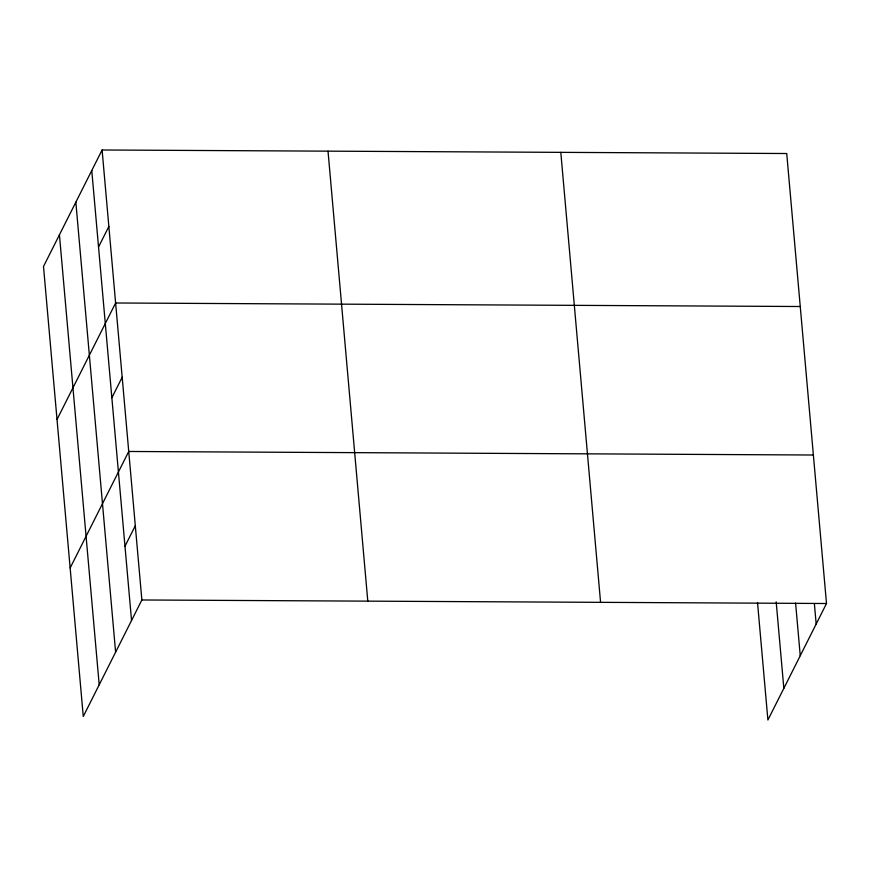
<?xml version="1.0" encoding="UTF-8"?>
<svg xmlns="http://www.w3.org/2000/svg" width="870" height="870" viewBox="0 0 870 870"><rect width="100%" height="100%" fill="white"/><g stroke="black" fill="none" stroke-linecap="round" stroke-linejoin="round"><path stroke-width="1.3" d="M102.094 149.988L43.5 266.492L83.27 716.478L141.864 599.974L102.094 149.988L786.73 153.522L826.5 603.508L767.905 720.012L757.52 602.562M98.527 247.015L108.859 226.494M57.018 419.492L115.623 302.988L800.248 306.512M111.86 397.764L122.181 377.232M70.144 567.979L128.738 451.476L813.374 455.01M124.975 546.251L135.307 525.73M141.864 599.974L826.5 603.508M814.385 603.78L816.18 624.029M795.593 603.062L800.248 655.708M776.192 601.942L783.837 688.333M560.802 152.359L600.572 602.334M328.023 151.162L367.792 601.137M91.774 170.52L131.544 620.506M75.842 202.199L115.612 652.174M59.432 234.824L99.202 684.799"/></g></svg>
